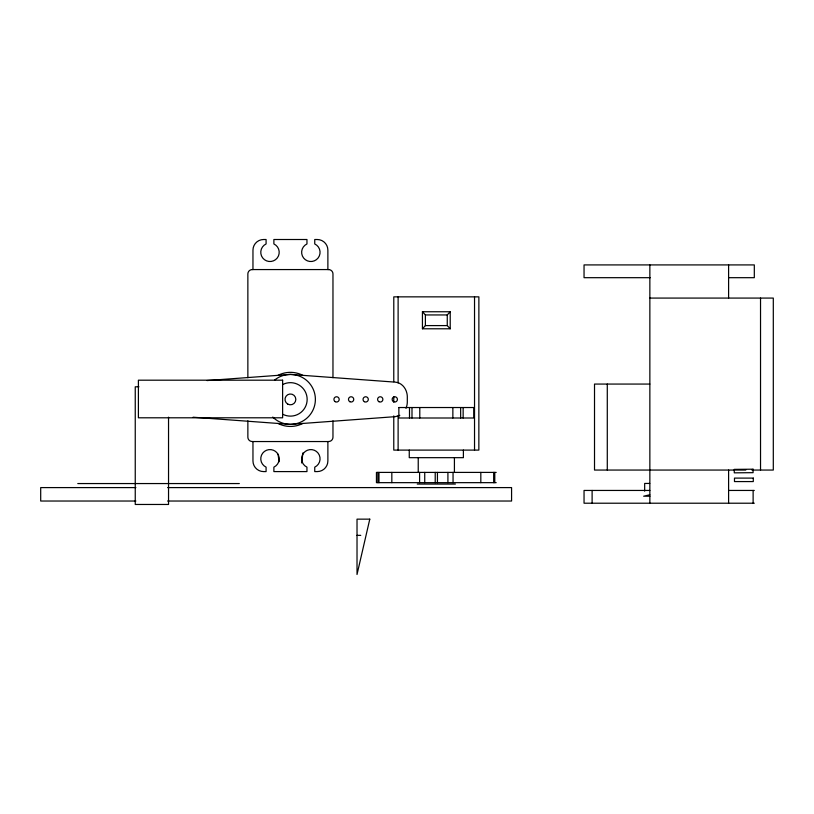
<?xml version="1.0" encoding="UTF-8"?>
<svg xmlns="http://www.w3.org/2000/svg" width="814" height="814" viewBox="0 0 814 814"><rect width="100%" height="100%" fill="white"/><g stroke="black" fill="none" stroke-linecap="round" stroke-linejoin="round"><path stroke-width="1.22" d="M377.869 482.661L377.869 472.405M378.978 482.661L378.978 472.405M391.829 482.661L391.829 472.405M393.773 415.903L393.773 450.101L478.856 450.101L478.876 296.856L393.793 296.856L393.773 381.705M393.773 401.974L393.773 396.906M398.117 450.101L398.117 415.903M398.117 382.977L398.117 296.856M409.259 450.101L409.259 457.672L463.39 457.672L463.39 450.101M409.503 417.999L409.503 407.529M411.996 417.999L411.996 407.529M418.233 472.405L418.233 457.672M419.597 482.661L419.597 472.405M419.79 417.999L419.79 407.529M422.435 328.785L422.435 311.752L450.213 311.752L450.213 328.785L422.435 328.785L425.386 325.59L425.386 314.947L422.435 311.752M424.735 482.661L424.735 472.405M435.215 482.661L435.215 472.405M437.433 482.661L437.433 472.405M450.213 328.785L447.262 325.59L447.262 314.947L450.213 311.752M447.914 482.661L447.914 472.405M452.859 417.999L452.859 407.529M453.052 482.661L453.052 472.405M454.416 472.405L454.416 457.672M460.653 417.999L460.653 407.529M463.146 417.999L463.146 407.529M474.531 450.101L474.531 296.856M480.82 482.661L480.82 472.405M493.671 482.661L493.671 472.405M494.78 482.661L494.78 472.405M301.668 462.983L302.91 452.889M405.983 408.343L406.847 405.687A17.42 17.42 0 0 0 407.305 401.709L407.315 397.09A17.42 17.42 0 0 0 406.847 393.111C405.657 387.627 401.16 382.549 395.339 382.142L290.415 374.43L206.99 380.565M399.816 415.344L395.339 416.656L290.415 424.359L193.081 417.216M649.806 494.78L643.66 496.204L649.948 496.204M252.208 269.566L328.632 269.566M650.284 277.686L584.045 277.686L584.045 264.916L754.313 264.916L754.313 277.686L728.601 277.686M649.857 298.077L773.3 298.077L773.3 470.054L751.933 470.054M425.386 314.947L447.262 314.947M425.386 325.59L447.262 325.59M649.857 384.066L594.515 384.066L594.515 470.054L745.797 470.054M138.94 386.803L135.246 386.803L135.246 504.466L168.539 504.466L168.539 417.165M252.208 441.544L328.632 441.544M496.204 472.405L376.444 472.405L376.444 482.661L496.204 482.661M649.745 483.435L644.668 483.435L644.668 491.178M77.778 483.557L239.326 483.557M417.256 484.065L455.392 484.065M135.887 487.596L40.7 487.596L40.7 501.027L135.887 501.027M167.623 487.596L511.579 487.596L511.579 501.027L167.623 501.027M649.857 490.445L584.045 490.445L584.045 503.215L754.313 503.215M728.601 490.445L754.313 490.445M357.02 535.358L360.755 535.358M278.083 454.151L279.019 461.721M760.53 298.077L760.53 470.054M753.123 490.445L753.123 503.215M728.601 264.916L728.601 298.077M728.601 470.054L728.601 503.215M649.857 264.916L649.857 503.215M607.285 384.066L607.285 470.054M592.114 490.445L592.114 503.215M332.967 377.727L332.967 273.819A4.304 4.304 0 0 0 328.632 269.597M332.967 420.807L332.967 437.281A4.304 4.304 0 0 1 328.632 441.514M327.879 269.566L327.879 250.152A10.643 10.643 0 0 0 317.236 239.509L314.743 239.509L314.743 243.956A9.219 9.219 0 0 1 318.081 258.028A9.219 9.219 0 0 1 303.622 258.028A9.219 9.219 0 0 1 306.959 243.956L306.959 239.509L273.88 239.509L273.88 243.956A9.219 9.219 0 0 1 277.218 258.028A9.219 9.219 0 0 1 262.759 258.028A9.219 9.219 0 0 1 266.086 243.956L266.086 239.509L263.604 239.509A10.643 10.643 0 0 0 252.961 250.152L252.961 269.566M327.879 441.544L327.879 460.948A10.643 10.643 0 0 1 317.236 471.591L314.743 471.591L314.743 467.144A9.219 9.219 0 0 0 318.081 453.072A9.219 9.219 0 0 0 303.622 453.072A9.219 9.219 0 0 0 306.959 467.144L306.959 471.591L273.88 471.591L273.88 467.144A9.219 9.219 0 0 0 277.218 453.072A9.219 9.219 0 0 0 262.759 453.072A9.219 9.219 0 0 0 266.086 467.144L266.086 471.591L263.604 471.591A10.643 10.643 0 0 1 252.961 460.948L252.961 441.544M247.863 377.727L247.863 273.819A4.304 4.304 0 0 1 252.208 269.597M247.863 420.807L247.863 437.281A4.304 4.304 0 0 0 252.208 441.514M274.664 380.026A24.969 24.969 0 0 1 309.239 382.987A24.969 24.969 0 0 1 307.458 417.643A24.969 24.969 0 0 1 272.761 417.053M282.733 384.534A16.728 16.728 0 0 1 307.153 399.399A16.728 16.728 0 0 1 282.733 414.255M302.849 423.433A27.066 27.066 0 0 1 277.991 423.433M277.991 375.356A27.066 27.066 0 0 1 302.849 375.356M398.86 407.529L398.86 417.999L473.789 417.999L473.789 407.529L398.86 407.529M369.79 519.149L357.02 574.491L357.02 519.149L369.79 519.149M753.052 469.2L734.248 469.373L734.279 472.842L753.082 472.669L753.052 469.2M282.621 380.189L138.4 380.189L138.4 417.796L282.621 417.796L282.621 380.189M753.286 478.103L734.482 478.103L734.482 481.573L753.286 481.573L753.286 478.103M287.718 404.08A5.403 5.403 0 0 0 295.828 399.399A5.403 5.403 0 0 0 287.718 394.719A5.403 5.403 0 0 0 287.718 404.08M335.236 401.678A2.635 2.635 0 0 0 339.194 399.399A2.635 2.635 0 0 0 335.236 397.11A2.635 2.635 0 0 0 335.236 401.678M349.796 401.678A2.635 2.635 0 0 0 353.754 399.399A2.635 2.635 0 0 0 349.796 397.11A2.635 2.635 0 0 0 349.796 401.678M364.357 401.678A2.635 2.635 0 0 0 368.315 399.399A2.635 2.635 0 0 0 364.357 397.11A2.635 2.635 0 0 0 364.357 401.678M393.467 401.678A2.635 2.635 0 0 0 397.425 399.399A2.635 2.635 0 0 0 393.467 397.11A2.635 2.635 0 0 0 393.467 401.678M378.907 401.678A2.635 2.635 0 0 0 382.875 399.399A2.635 2.635 0 0 0 378.907 397.11A2.635 2.635 0 0 0 378.907 401.678"/></g></svg>
